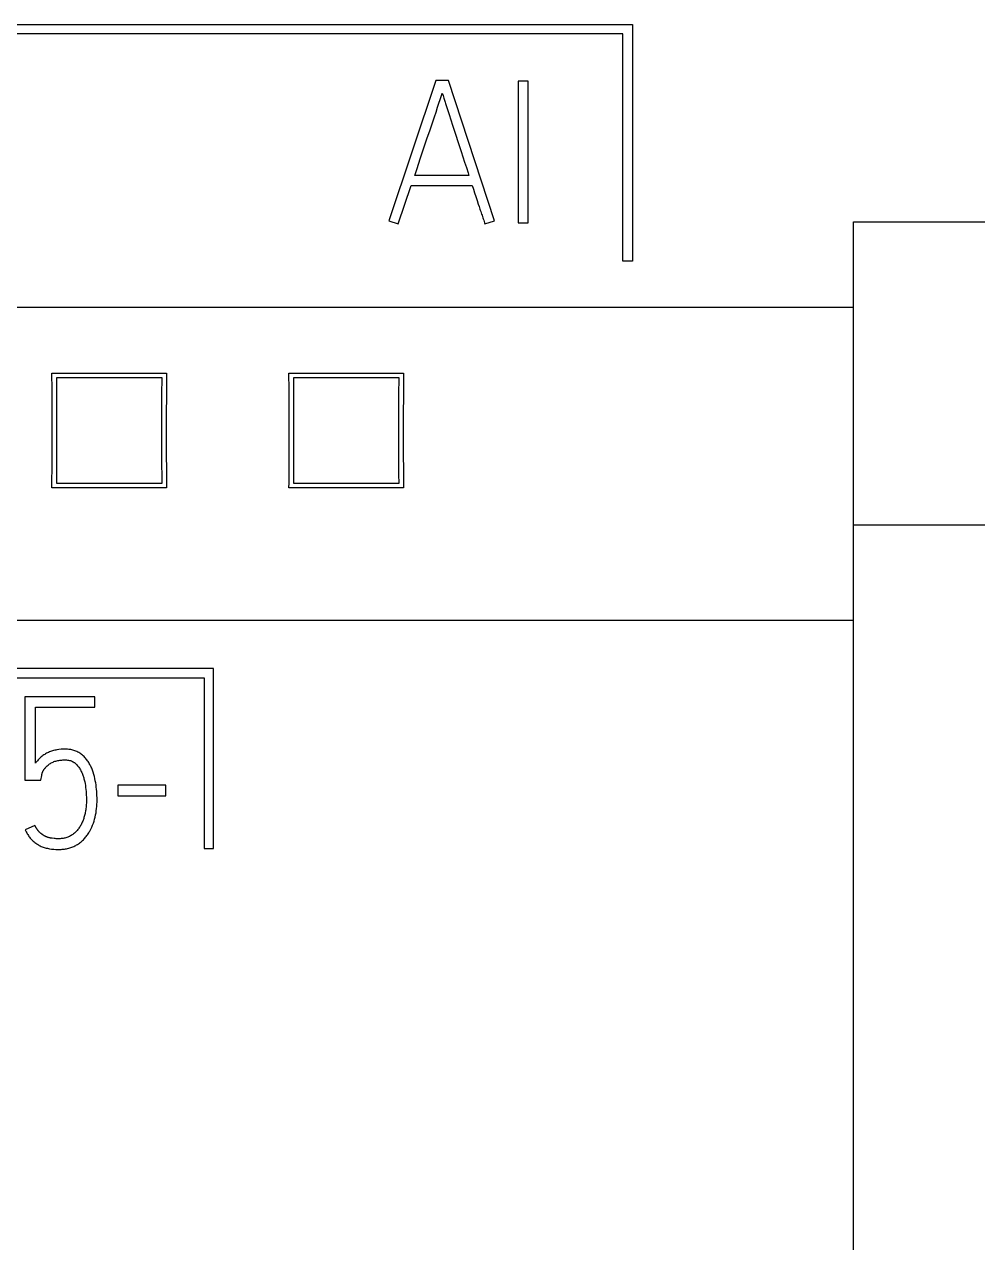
# Model space of a CAD drawing. Header units: inches. Extents: x 9000 to 22395, y 8106 to 17135.
# Drawn here: x 10376.48 to 10398.82, y 8358.16 to 8386.72 of the extents above; entities that cross this region are included whole.
import ezdxf

# ---------------------------------------------------------------- set-up
doc = ezdxf.new("R2010")
doc.units = ezdxf.units.IN
doc.header["$MEASUREMENT"] = 0
doc.layers.add('20000_FRONT_O', color=7, linetype='Continuous')
doc.layers.add('20500_FRONT_O_LABELING', color=7, linetype='Continuous')

msp = doc.modelspace()

# ---------------------------------------------------------------- linework, layer by layer
at = {"layer": '20000_FRONT_O', "linetype": 'Continuous'}
for p, q in [((10341.187, 8386.72), (10390.733, 8386.72)), ((10390.733, 8386.72), (10390.733, 8381.165)), ((10390.511, 8386.498), (10341.41, 8386.498)), ((10390.511, 8381.165), (10390.511, 8386.498)), ((10395.91, 8372.756), (10395.91, 8382.088)), ((10395.91, 8382.088), (10400.798, 8382.088)), ((10390.733, 8381.165), (10390.511, 8381.165)), ((10395.91, 8380.08), (10305.705, 8380.08)), ((10377.13, 8378.149), (10377.128, 8378.541)), ((10377.128, 8378.541), (10379.81, 8378.541)), ((10379.81, 8378.541), (10379.81, 8378.43)), ((10382.684, 8378.149), (10382.682, 8378.541)), ((10382.682, 8378.541), (10385.365, 8378.541)), ((10385.365, 8378.541), (10385.364, 8378.43)), ((10377.23, 8378.437), (10377.231, 8378.236)), ((10379.708, 8378.437), (10377.23, 8378.437)), ((10379.81, 8378.43), (10379.808, 8378.035)), ((10382.785, 8378.437), (10382.786, 8378.236)), ((10385.262, 8378.437), (10382.785, 8378.437)), ((10385.364, 8378.43), (10385.363, 8378.035)), ((10377.131, 8377.751), (10377.13, 8378.149)), ((10379.705, 8377.826), (10379.706, 8378.134)), ((10379.808, 8378.035), (10379.807, 8377.575)), ((10382.685, 8377.751), (10382.684, 8378.149)), ((10385.26, 8377.826), (10385.261, 8378.134)), ((10385.363, 8378.035), (10385.362, 8377.575)), ((10377.131, 8377.289), (10377.131, 8377.751)), ((10382.686, 8377.289), (10382.685, 8377.751)), ((10379.807, 8377.575), (10379.807, 8377.111)), ((10385.362, 8377.575), (10385.361, 8377.111)), ((10377.131, 8376.825), (10377.131, 8377.289)), ((10379.807, 8377.111), (10379.807, 8376.648)), ((10382.686, 8376.825), (10382.686, 8377.289)), ((10385.361, 8377.111), (10385.362, 8376.648)), ((10377.13, 8376.365), (10377.131, 8376.825)), ((10382.684, 8376.365), (10382.686, 8376.825)), ((10377.233, 8376.574), (10377.232, 8376.266)), ((10379.807, 8376.648), (10379.809, 8376.25)), ((10382.787, 8376.574), (10382.786, 8376.266)), ((10385.362, 8376.648), (10385.363, 8376.25)), ((10377.128, 8375.97), (10377.13, 8376.365)), ((10379.809, 8376.25), (10379.81, 8375.858)), ((10382.683, 8375.97), (10382.684, 8376.365)), ((10385.363, 8376.25), (10385.365, 8375.858)), ((10377.128, 8375.858), (10377.128, 8375.97)), ((10377.23, 8375.963), (10379.708, 8375.963)), ((10379.708, 8375.963), (10379.707, 8376.164)), ((10382.682, 8375.858), (10382.683, 8375.97)), ((10382.785, 8375.963), (10385.262, 8375.963)), ((10385.262, 8375.963), (10385.261, 8376.164)), ((10379.81, 8375.858), (10377.128, 8375.858)), ((10385.365, 8375.858), (10382.682, 8375.858)), ((10400.798, 8374.978), (10395.91, 8374.978)), ((10305.705, 8372.756), (10395.91, 8372.756)), ((10395.91, 8298.788), (10395.91, 8372.755)), ((10380.913, 8371.623), (10348.364, 8371.623)), ((10348.586, 8371.4), (10380.691, 8371.4)), ((10380.691, 8371.4), (10380.691, 8367.401)), ((10380.913, 8367.401), (10380.913, 8371.623)), ((10380.691, 8367.401), (10380.913, 8367.401))]:
    msp.add_line(p, q, dxfattribs=at)
for points in [[(10377.231, 8378.236), (10377.232, 8378.032), (10377.233, 8377.826), (10377.233, 8377.618), (10377.234, 8377.409), (10377.234, 8377.2), (10377.234, 8376.99), (10377.233, 8376.782), (10377.233, 8376.574)], [(10379.706, 8378.134), (10379.707, 8378.337), (10379.708, 8378.437)], [(10382.786, 8378.236), (10382.787, 8378.032), (10382.787, 8377.826), (10382.788, 8377.618), (10382.788, 8377.409), (10382.788, 8377.2), (10382.788, 8376.99), (10382.788, 8376.782), (10382.787, 8376.574)], [(10385.261, 8378.134), (10385.262, 8378.337), (10385.262, 8378.437)], [(10379.707, 8376.164), (10379.706, 8376.368), (10379.705, 8376.574), (10379.705, 8376.782), (10379.705, 8376.99), (10379.705, 8377.2), (10379.705, 8377.409), (10379.705, 8377.618), (10379.705, 8377.826)], [(10385.261, 8376.164), (10385.26, 8376.368), (10385.26, 8376.574), (10385.259, 8376.782), (10385.259, 8376.99), (10385.259, 8377.2), (10385.259, 8377.409), (10385.259, 8377.618), (10385.26, 8377.826)], [(10377.232, 8376.266), (10377.231, 8376.063), (10377.23, 8375.963)], [(10382.786, 8376.266), (10382.785, 8376.063), (10382.785, 8375.963)]]:
    msp.add_lwpolyline(points, dxfattribs=at)
at = {"layer": '20500_FRONT_O_LABELING', "linetype": 'Continuous'}
for p, q in [((10386.128, 8385.402), (10385.023, 8382.116)), ((10386.424, 8385.402), (10386.128, 8385.402)), ((10387.501, 8382.116), (10386.424, 8385.402)), ((10388.055, 8385.389), (10388.055, 8382.065)), ((10388.286, 8385.389), (10388.055, 8385.389)), ((10388.286, 8382.065), (10388.286, 8385.389)), ((10386.258, 8385.051), (10386.276, 8385.107)), ((10386.276, 8385.107), (10386.293, 8385.054)), ((10386.166, 8384.776), (10386.258, 8385.051)), ((10386.293, 8385.054), (10386.314, 8384.987)), ((10386.314, 8384.987), (10386.344, 8384.894)), ((10386.037, 8384.39), (10386.093, 8384.555)), ((10386.093, 8384.555), (10386.13, 8384.665)), ((10386.13, 8384.665), (10386.166, 8384.776)), ((10386.436, 8384.606), (10386.476, 8384.482)), ((10385.98, 8384.225), (10386.037, 8384.39)), ((10386.476, 8384.482), (10386.517, 8384.358)), ((10386.517, 8384.358), (10386.578, 8384.172)), ((10385.868, 8383.895), (10385.924, 8384.06)), ((10385.924, 8384.06), (10385.98, 8384.225)), ((10386.578, 8384.172), (10386.659, 8383.924)), ((10385.757, 8383.565), (10385.813, 8383.73)), ((10385.813, 8383.73), (10385.868, 8383.895)), ((10386.659, 8383.924), (10386.72, 8383.738)), ((10386.72, 8383.738), (10386.76, 8383.614)), ((10385.684, 8383.344), (10385.757, 8383.565)), ((10386.76, 8383.614), (10386.8, 8383.489)), ((10386.8, 8383.489), (10386.84, 8383.365)), ((10385.629, 8383.179), (10385.684, 8383.344)), ((10386.9, 8383.179), (10385.629, 8383.179)), ((10385.245, 8382.042), (10385.55, 8382.943)), ((10385.55, 8382.943), (10386.979, 8382.943)), ((10386.979, 8382.943), (10387.006, 8382.856)), ((10387.006, 8382.856), (10387.034, 8382.768)), ((10387.034, 8382.768), (10387.062, 8382.681)), ((10387.062, 8382.681), (10387.09, 8382.593)), ((10387.09, 8382.593), (10387.119, 8382.506)), ((10387.119, 8382.506), (10387.138, 8382.448)), ((10387.138, 8382.448), (10387.157, 8382.39)), ((10385.023, 8382.116), (10385.245, 8382.042)), ((10387.275, 8382.042), (10387.501, 8382.116)), ((10388.055, 8382.065), (10388.286, 8382.065)), ((10376.492, 8370.956), (10376.492, 8369.003)), ((10378.133, 8370.956), (10376.492, 8370.956)), ((10378.133, 8370.71), (10378.133, 8370.956)), ((10376.738, 8369.397), (10376.738, 8370.71)), ((10376.738, 8370.71), (10378.133, 8370.71)), ((10376.867, 8369.003), (10376.886, 8369.111)), ((10376.894, 8369.149), (10376.896, 8369.154)), ((10376.896, 8369.154), (10376.898, 8369.159)), ((10376.898, 8369.159), (10376.899, 8369.165)), ((10376.899, 8369.165), (10376.901, 8369.17)), ((10376.901, 8369.17), (10376.903, 8369.175)), ((10376.903, 8369.175), (10376.906, 8369.183)), ((10376.492, 8369.003), (10376.867, 8369.003)), ((10378.671, 8368.885), (10378.671, 8368.634)), ((10379.795, 8368.885), (10378.671, 8368.885)), ((10379.795, 8368.634), (10379.795, 8368.885)), ((10378.671, 8368.634), (10379.795, 8368.634)), ((10376.728, 8367.939), (10376.502, 8367.835))]:
    msp.add_line(p, q, dxfattribs=at)
for points in [[(10386.344, 8384.894), (10386.352, 8384.868), (10386.436, 8384.606)], [(10386.84, 8383.365), (10386.88, 8383.241), (10386.9, 8383.179)], [(10387.157, 8382.39), (10387.167, 8382.361), (10387.177, 8382.332), (10387.198, 8382.274)], [(10387.198, 8382.274), (10387.208, 8382.245), (10387.218, 8382.216), (10387.227, 8382.188), (10387.237, 8382.158), (10387.247, 8382.129), (10387.256, 8382.1), (10387.266, 8382.071), (10387.275, 8382.042)], [(10376.502, 8367.835), (10376.524, 8367.79), (10376.535, 8367.768), (10376.547, 8367.746), (10376.56, 8367.725), (10376.574, 8367.704), (10376.588, 8367.683), (10376.602, 8367.663), (10376.618, 8367.644), (10376.634, 8367.625), (10376.651, 8367.607), (10376.669, 8367.589), (10376.687, 8367.572), (10376.707, 8367.556), (10376.726, 8367.54), (10376.746, 8367.525), (10376.767, 8367.511), (10376.788, 8367.497), (10376.809, 8367.485), (10376.831, 8367.472), (10376.853, 8367.461), (10376.876, 8367.45), (10376.899, 8367.441), (10376.923, 8367.432), (10376.946, 8367.424), (10376.97, 8367.416), (10376.994, 8367.41), (10377.019, 8367.404), (10377.043, 8367.399), (10377.068, 8367.394), (10377.118, 8367.387), (10377.168, 8367.382), (10377.218, 8367.379), (10377.269, 8367.377), (10377.319, 8367.377), (10377.345, 8367.378), (10377.37, 8367.38), (10377.395, 8367.382), (10377.42, 8367.385), (10377.445, 8367.389), (10377.47, 8367.393), (10377.495, 8367.399), (10377.519, 8367.405), (10377.544, 8367.412), (10377.568, 8367.419), (10377.591, 8367.428), (10377.615, 8367.437), (10377.638, 8367.447), (10377.661, 8367.458), (10377.683, 8367.47), (10377.705, 8367.482), (10377.727, 8367.496), (10377.748, 8367.509), (10377.769, 8367.524), (10377.789, 8367.539), (10377.809, 8367.555), (10377.828, 8367.572), (10377.846, 8367.589), (10377.864, 8367.606), (10377.882, 8367.625), (10377.899, 8367.643), (10377.915, 8367.663), (10377.931, 8367.682), (10377.946, 8367.703), (10377.961, 8367.723), (10377.976, 8367.744), (10377.989, 8367.765), (10378.002, 8367.787), (10378.015, 8367.809), (10378.039, 8367.853), (10378.06, 8367.899), (10378.08, 8367.945), (10378.098, 8367.992), (10378.114, 8368.039), (10378.128, 8368.088), (10378.14, 8368.137), (10378.151, 8368.186), (10378.16, 8368.236), (10378.167, 8368.286), (10378.173, 8368.336), (10378.178, 8368.387), (10378.181, 8368.437), (10378.183, 8368.488), (10378.183, 8368.538), (10378.183, 8368.588), (10378.182, 8368.639), (10378.18, 8368.689), (10378.177, 8368.739), (10378.172, 8368.789), (10378.167, 8368.839), (10378.16, 8368.889), (10378.152, 8368.939), (10378.143, 8368.988), (10378.133, 8369.038), (10378.121, 8369.087), (10378.108, 8369.137), (10378.093, 8369.185), (10378.076, 8369.233), (10378.058, 8369.281), (10378.048, 8369.304), (10378.037, 8369.327), (10378.026, 8369.349), (10378.014, 8369.372), (10378.002, 8369.394), (10377.989, 8369.415), (10377.975, 8369.436), (10377.961, 8369.457), (10377.946, 8369.477), (10377.93, 8369.497), (10377.914, 8369.516), (10377.897, 8369.535), (10377.879, 8369.553), (10377.861, 8369.571), (10377.842, 8369.588), (10377.822, 8369.604), (10377.801, 8369.619), (10377.78, 8369.633), (10377.758, 8369.646), (10377.736, 8369.658), (10377.713, 8369.67), (10377.69, 8369.68), (10377.667, 8369.689), (10377.643, 8369.698), (10377.619, 8369.705), (10377.594, 8369.711), (10377.569, 8369.717), (10377.544, 8369.721), (10377.519, 8369.724), (10377.494, 8369.726), (10377.469, 8369.728), (10377.443, 8369.729), (10377.418, 8369.729), (10377.392, 8369.728), (10377.367, 8369.727), (10377.342, 8369.725), (10377.291, 8369.719), (10377.241, 8369.712), (10377.216, 8369.707), (10377.192, 8369.701), (10377.167, 8369.695), (10377.143, 8369.688), (10377.118, 8369.681), (10377.094, 8369.672), (10377.071, 8369.663), (10377.047, 8369.653), (10377.024, 8369.642), (10377.002, 8369.631), (10376.979, 8369.619), (10376.958, 8369.605), (10376.936, 8369.592), (10376.916, 8369.577), (10376.895, 8369.562), (10376.875, 8369.546), (10376.856, 8369.53), (10376.837, 8369.513), (10376.819, 8369.495), (10376.802, 8369.477), (10376.785, 8369.458), (10376.769, 8369.438), (10376.753, 8369.418), (10376.738, 8369.397)], [(10376.985, 8369.306), (10377.001, 8369.324), (10377.018, 8369.34), (10377.035, 8369.355), (10377.053, 8369.369), (10377.072, 8369.383), (10377.092, 8369.395), (10377.112, 8369.406), (10377.132, 8369.417), (10377.153, 8369.426), (10377.175, 8369.435), (10377.197, 8369.443), (10377.219, 8369.45), (10377.241, 8369.456), (10377.264, 8369.461), (10377.287, 8369.465), (10377.31, 8369.469), (10377.332, 8369.472), (10377.356, 8369.474), (10377.379, 8369.476), (10377.402, 8369.477), (10377.425, 8369.478), (10377.448, 8369.477), (10377.471, 8369.476), (10377.494, 8369.474), (10377.517, 8369.47), (10377.54, 8369.465), (10377.562, 8369.459), (10377.584, 8369.451), (10377.605, 8369.442), (10377.625, 8369.432), (10377.645, 8369.419), (10377.655, 8369.413), (10377.664, 8369.406), (10377.673, 8369.399), (10377.682, 8369.391), (10377.698, 8369.375), (10377.714, 8369.358), (10377.729, 8369.341), (10377.744, 8369.323), (10377.757, 8369.304), (10377.77, 8369.285), (10377.782, 8369.265), (10377.794, 8369.246), (10377.804, 8369.225), (10377.815, 8369.205), (10377.824, 8369.184), (10377.833, 8369.162), (10377.842, 8369.141), (10377.85, 8369.119), (10377.858, 8369.098), (10377.865, 8369.076), (10377.872, 8369.054), (10377.878, 8369.032), (10377.884, 8369.009), (10377.889, 8368.987), (10377.894, 8368.965), (10377.903, 8368.92), (10377.911, 8368.875), (10377.917, 8368.83), (10377.922, 8368.784), (10377.926, 8368.739), (10377.93, 8368.693), (10377.932, 8368.648), (10377.934, 8368.602), (10377.935, 8368.557), (10377.936, 8368.511), (10377.934, 8368.466), (10377.932, 8368.42), (10377.928, 8368.374), (10377.923, 8368.329), (10377.919, 8368.306), (10377.916, 8368.283), (10377.907, 8368.238), (10377.902, 8368.216), (10377.897, 8368.193), (10377.891, 8368.171), (10377.885, 8368.149), (10377.878, 8368.127), (10377.871, 8368.105), (10377.863, 8368.083), (10377.855, 8368.061), (10377.847, 8368.04), (10377.838, 8368.019), (10377.828, 8367.998), (10377.818, 8367.978), (10377.808, 8367.957), (10377.797, 8367.937), (10377.785, 8367.917), (10377.773, 8367.898), (10377.76, 8367.879), (10377.747, 8367.86), (10377.732, 8367.842), (10377.717, 8367.824), (10377.702, 8367.807), (10377.686, 8367.79), (10377.669, 8367.774), (10377.652, 8367.759), (10377.635, 8367.744), (10377.616, 8367.73), (10377.598, 8367.717), (10377.578, 8367.704), (10377.559, 8367.693), (10377.538, 8367.682), (10377.518, 8367.672), (10377.497, 8367.663), (10377.475, 8367.656), (10377.454, 8367.649), (10377.432, 8367.643), (10377.41, 8367.639), (10377.387, 8367.635), (10377.365, 8367.632), (10377.342, 8367.63), (10377.319, 8367.628), (10377.296, 8367.628), (10377.273, 8367.627), (10377.25, 8367.628), (10377.227, 8367.629), (10377.203, 8367.631), (10377.18, 8367.633), (10377.134, 8367.638)], [(10376.886, 8369.111), (10376.886, 8369.112), (10376.886, 8369.113), (10376.886, 8369.114), (10376.886, 8369.116), (10376.886, 8369.117), (10376.887, 8369.118), (10376.887, 8369.12), (10376.887, 8369.122), (10376.888, 8369.125), (10376.889, 8369.128), (10376.889, 8369.13), (10376.89, 8369.133), (10376.891, 8369.136), (10376.891, 8369.138), (10376.892, 8369.141), (10376.893, 8369.144), (10376.894, 8369.146), (10376.894, 8369.149)], [(10376.906, 8369.183), (10376.907, 8369.186), (10376.908, 8369.189), (10376.909, 8369.192), (10376.91, 8369.195), (10376.912, 8369.199), (10376.913, 8369.202), (10376.914, 8369.205), (10376.916, 8369.208), (10376.917, 8369.211), (10376.919, 8369.214), (10376.92, 8369.217), (10376.922, 8369.22), (10376.924, 8369.223), (10376.925, 8369.226), (10376.927, 8369.228), (10376.929, 8369.231), (10376.93, 8369.234), (10376.932, 8369.237), (10376.934, 8369.24), (10376.936, 8369.243), (10376.939, 8369.248), (10376.943, 8369.254), (10376.947, 8369.259), (10376.951, 8369.265), (10376.955, 8369.27), (10376.959, 8369.276), (10376.963, 8369.281), (10376.967, 8369.286), (10376.972, 8369.291), (10376.976, 8369.296), (10376.98, 8369.301), (10376.985, 8369.306)], [(10376.841, 8367.776), (10376.838, 8367.779), (10376.835, 8367.782), (10376.831, 8367.785), (10376.828, 8367.789), (10376.825, 8367.792), (10376.822, 8367.795), (10376.819, 8367.798), (10376.816, 8367.802), (10376.813, 8367.805), (10376.81, 8367.809), (10376.807, 8367.812), (10376.804, 8367.816), (10376.801, 8367.819), (10376.798, 8367.823), (10376.795, 8367.826), (10376.793, 8367.83), (10376.79, 8367.833), (10376.787, 8367.837), (10376.785, 8367.841), (10376.782, 8367.844), (10376.777, 8367.852), (10376.772, 8367.859), (10376.767, 8367.867), (10376.762, 8367.875), (10376.758, 8367.882), (10376.753, 8367.89), (10376.749, 8367.898), (10376.744, 8367.906), (10376.74, 8367.914), (10376.736, 8367.922), (10376.732, 8367.93), (10376.728, 8367.939)], [(10377.134, 8367.638), (10377.126, 8367.639), (10377.117, 8367.64), (10377.109, 8367.642), (10377.1, 8367.643), (10377.092, 8367.645), (10377.083, 8367.647), (10377.075, 8367.649), (10377.066, 8367.651), (10377.058, 8367.653), (10377.049, 8367.655), (10377.041, 8367.658), (10377.033, 8367.661), (10377.025, 8367.663), (10377.016, 8367.666), (10377.008, 8367.67), (10377, 8367.673), (10376.992, 8367.676), (10376.984, 8367.68), (10376.976, 8367.683), (10376.969, 8367.687), (10376.961, 8367.691), (10376.953, 8367.695), (10376.946, 8367.699), (10376.938, 8367.704), (10376.931, 8367.708), (10376.923, 8367.713), (10376.916, 8367.717), (10376.909, 8367.722), (10376.902, 8367.727), (10376.895, 8367.732), (10376.888, 8367.737), (10376.881, 8367.742), (10376.874, 8367.748), (10376.867, 8367.753), (10376.861, 8367.759), (10376.854, 8367.764), (10376.848, 8367.77), (10376.841, 8367.776)]]:
    msp.add_lwpolyline(points, dxfattribs=at)

doc.saveas('drawing.dxf')
